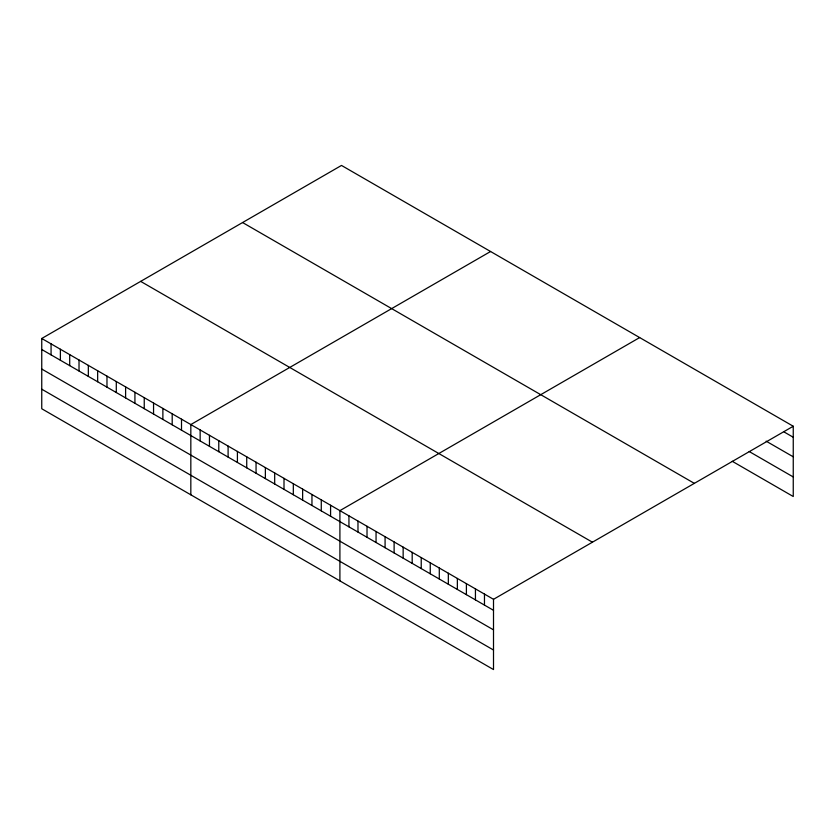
<?xml version="1.0" encoding="UTF-8"?>
<svg xmlns="http://www.w3.org/2000/svg" width="835" height="835" viewBox="0 0 835 835"><rect width="100%" height="100%" fill="white"/><g stroke="black" fill="none" stroke-linecap="round" stroke-linejoin="round"><path stroke-width="1.25" d="M41.75 338.488L493.506 599.311L493.506 669.566L41.75 408.753L41.75 338.488L341.494 165.434L793.25 426.247L793.25 496.512L732.264 461.296M490.573 251.502L190.829 424.556L190.829 494.821M639.652 337.57L339.908 510.634L339.908 580.889M493.506 599.311L793.25 426.247M784.211 432.039L793.25 437.248M766.144 441.162L793.25 456.808M749.204 451.526L793.25 476.952M242.578 222.538L694.334 483.361M140.666 281.385L592.422 542.197M41.75 349.489L493.506 610.312M41.75 369.049L493.506 629.861M41.75 389.193L493.506 650.016M484.467 594.092L484.467 605.093M475.439 588.873L475.439 599.874M466.4 583.655L466.4 594.656M457.361 578.446L457.361 589.437M448.332 573.228L448.332 584.229M439.293 568.009L439.293 579.01M430.255 562.79L430.255 573.791M421.226 557.582L421.226 568.572M412.187 552.363L412.187 563.364M403.148 547.144L403.148 558.145M394.12 541.925L394.12 552.927M385.081 536.707L385.081 547.708M376.053 531.498L376.053 542.5M367.014 526.28L367.014 537.281M357.975 521.061L357.975 532.062M348.946 515.842L348.946 526.843M330.587 505.248L330.587 516.249M321.277 499.873L321.277 510.874M311.956 494.487L311.956 505.488M302.635 489.112L302.635 500.113M293.325 483.736L293.325 494.727M284.004 478.351L284.004 489.352M274.684 472.975L274.684 483.976M265.373 467.59L265.373 478.591M256.053 462.214L256.053 473.215M246.732 456.839L246.732 467.84M237.411 451.453L237.411 462.454M228.101 446.078L228.101 457.079M218.78 440.703L218.78 451.693M209.46 435.317L209.46 446.318M200.149 429.942L200.149 440.943M181.508 419.18L181.508 430.182M172.198 413.805L172.198 424.796M162.877 408.419L162.877 419.42M153.556 403.044L153.556 414.045M144.246 397.658L144.246 408.659M134.926 392.283L134.926 403.284M125.605 386.908L125.605 397.898M116.295 381.522L116.295 392.523M106.974 376.147L106.974 387.148M97.653 370.761L97.653 381.762M88.333 365.386L88.333 376.387M79.022 360.01L79.022 371.011M69.702 354.624L69.702 365.626M60.381 349.249L60.381 360.25M51.071 343.874L51.071 354.865"/></g></svg>
